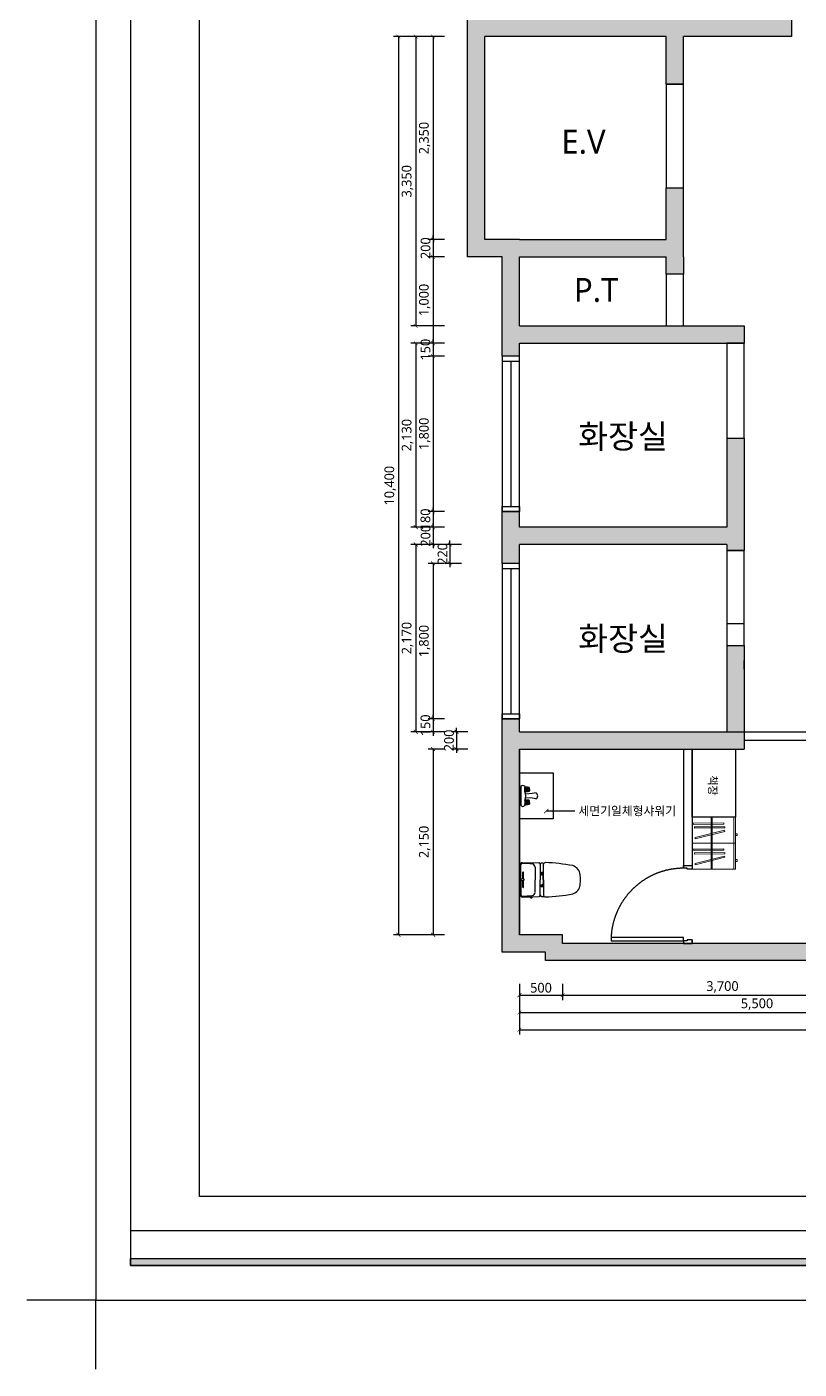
# Model space of a CAD drawing. Header units: metres. Extents: x 11578468 to 47831421, y -58341524 to -14256839.
# Drawn here: x 23940477 to 23949416, y -29150483 to -29134940 of the extents above; entities that cross this region are included whole.
import ezdxf
from ezdxf.enums import TextEntityAlignment as Align

# ---------------------------------------------------------------- set-up
doc = ezdxf.new("R2010")
doc.units = ezdxf.units.M
doc.header["$LTSCALE"] = 50
doc.header["$MEASUREMENT"] = 0
for name, pattern in [('CEN', [62, 60, -1, 0, -1]), ('CENTER2', [28.575, 19.05, -3.175, 3.175, -3.175]), ('HIDDEN', [0.375, 0.25, -0.125])]:
    doc.linetypes.add(name, pattern=pattern)
doc.layers.get('0').update_dxf_attribs({"linetype": 'CONTINUOUS'})
doc.layers.get('DEFPOINTS').update_dxf_attribs({"linetype": 'CONTINUOUS'})
for name, color, linetype in [('0-ELC TEXT', 7, 'CONTINUOUS'), ('04_FUR', 6, 'CONTINUOUS'), ('3.기호.계단선', 30, 'CONTINUOUS'), ('CEN', 250, 'CEN'), ('FIN', 8, 'CONTINUOUS'), ('FORM(YOURNAME)-1', 1, 'CONTINUOUS'), ('FORM(YOURNAME)-11', 1, 'CONTINUOUS'), ('HL', 6, 'HIDDEN'), ('wall', 3, 'CONTINUOUS'), ('WID', 4, 'CONTINUOUS'), ('WIN', 4, 'CONTINUOUS')]:
    doc.layers.add(name, color=color, linetype=linetype)
for name, color, linetype, lineweight in [('Arch', 8, 'CONTINUOUS', 0), ('DIM', 7, 'CONTINUOUS', 15), ('ha', 8, 'CONTINUOUS', 5), ('wall2', 3, 'CONTINUOUS', 25)]:
    doc.layers.add(name, color=color, linetype=linetype, lineweight=lineweight)
doc.styles.add('HY 울릉도 L', font='malgun.ttf')
doc.styles.add('N 맑은고딕', font='malgun.ttf')
doc.styles.add('NEW 맑은고딕', font='malgun.ttf')
doc.styles.add('YOURNAME', font='malgun.ttf')
doc.styles.add('넥슨고딕', font='malgun.ttf')
doc.styles.add('맑은 고딕', font='malgun.ttf')
doc.dimstyles.new('JJ IN 45', dxfattribs={"dimscale": 45, "dimtxt": 2.5, "dimasz": 1, "dimexe": 1.25, "dimexo": 1.5, "dimtad": 1, "dimdec": 6, "dimlunit": 6, "dimtxsty": 'N 맑은고딕', "dimblk": 'ARCHTICK', "dimcen": 2.5, "dimclrd": 256, "dimclre": 256, "dimclrt": 256, "dimadec": 0, "dimazin": 0, "dimtfac": 1, "dimtdec": 6, "dimtix": 1, "dimtmove": 0, "dimatfit": 3, "dimldrblk": 'ARCHTICK', "dimfxl": 1, "dimarcsym": 0})
doc.dimstyles.new('사본 50', dxfattribs={"dimscale": 50, "dimtxt": 2, "dimasz": 1, "dimexe": 1, "dimexo": 1, "dimgap": 1, "dimtad": 1, "dimdec": 0, "dimrnd": 0.05, "dimdsep": 46, "dimlunit": 6, "dimtxsty": 'HY 울릉도 L', "dimblk": 'ARCHTICK', "dimcen": 2.5, "dimdle": 1, "dimclrd": 133, "dimclre": 133, "dimclrt": 30, "dimadec": 0, "dimazin": 0, "dimtfac": 1, "dimtdec": 0, "dimtix": 1, "dimtmove": 2, "dimatfit": 3, "dimldrblk": 'ARCHTICK', "dimfxl": 1, "dimlwd": -1, "dimlwe": -1, "dimarcsym": 0})

# ---------------------------------------------------------------- blocks, each defined once
blk = doc.blocks.new('FORM-ELEVATION')
at = {"layer": 'FORM(YOURNAME)-11'}
h = blk.add_hatch(color=256, dxfattribs=at)
h.dxf.hatch_style = 1
h.paths.add_polyline_path([(-10309, 35708), (71691, 35708), (71691, 35508), (-10309, 35508)])
h.paths.add_polyline_path([(-10309, -21492), (71691, -21492), (71691, -21692), (-10309, -21692)])
at = {"layer": 'DEFPOINTS', "color": 158}
blk.add_line((62481, -20692), (-10309, -20692), dxfattribs=at)
blk.add_lwpolyline([(-10309, -21692), (71691, -21692), (71691, 35708), (-10309, 35708)], close=True, dxfattribs=at)
at = {"layer": 'DEFPOINTS'}
blk.add_lwpolyline([(-8309, 33708), (61071, 33708), (61071, -19692), (-8309, -19692)], close=True, dxfattribs=at)
at = {"layer": 'DEFPOINTS', "color": 1}
blk.add_lwpolyline([(-11309, -24692), (-11309, -22692), (-13309, -22692)], dxfattribs=at)
at = {"layer": 'FORM(YOURNAME)-11', "color": 250}
blk.add_lwpolyline([(-11309, -22692), (72691, -22692), (72691, 36708), (-11309, 36708)], close=True, dxfattribs=at)
at = {"layer": 'FORM(YOURNAME)-11'}
blk.add_lwpolyline([(-10309, -21492), (71691, -21492), (71691, -21692), (-10309, -21692)], close=True, dxfattribs=at)
at = {"layer": 'FORM(YOURNAME)-11', "color": 3, "style": 'YOURNAME'}
for tag, height, p in [('1', 451, (71041, -1219)), ('2', 451, (71041, -1863)), ('3', 451, (71041, -3150)), ('4', 451, (71041, -5081)), ('5', 515, (71041, -7398)), ('6', 515, (71041, -9650)), ('7', 515, (71041, -11903)), ('8', 515, (71041, -14155)), ('9', 515, (71041, -16408)), ('10', 515, (66791, -18596)), ('11', 515, (71041, -18660)), ('12', 515, (66791, -20848)), ('13', 515, (71041, -20848))]:
    blk.add_attdef(tag, text='', height=height, dxfattribs=at).set_placement(p, align=Align.MIDDLE_RIGHT)
blk = doc.blocks.new('*U1961')
at = {"layer": 'WIN', "linetype": 'Continuous'}
blk.add_line((60, 100), (1740, 100), dxfattribs=at)
for points in [[(0, 0), (1800, 0), (1800, 200), (0, 200)], [(0, 0), (60, 0), (60, 200), (0, 200)], [(1800, 0), (1740, 0), (1740, 200), (1800, 200)]]:
    blk.add_lwpolyline(points, close=True, dxfattribs=at)
blk = doc.blocks.new('_ArchTick')
at = {"color": 0, "linetype": 'ByBlock', "const_width": 0.15}
blk.add_lwpolyline([(-0.5, -0.5), (0.5, 0.5)], dxfattribs=at)
blk = doc.blocks.new('*D366')
at = {"layer": 'DEFPOINTS', "color": 0, "transparency": 16777216}
for p in [(23725352, -29144857), (23725852, -29144857), (23725852, -29145057)]:
    blk.add_point(p, dxfattribs=at)
at = {"layer": 'DIM', "lineweight": -2, "transparency": 16777216}
for p, q in [((23725352, -29144924), (23725352, -29145113)), ((23725852, -29144924), (23725852, -29145113)), ((23725352, -29145057), (23725852, -29145057))]:
    blk.add_line(p, q, dxfattribs=at)
at = {"layer": 'DIM', "lineweight": -2, "transparency": 16777216, "xscale": 45, "yscale": 45, "zscale": 45, "rotation": 180}
blk.add_blockref('_ArchTick', (23725352, -29145057), dxfattribs=at)
at = {"layer": 'DIM', "lineweight": -2, "transparency": 16777216, "xscale": 45, "yscale": 45, "zscale": 45}
blk.add_blockref('_ArchTick', (23725852, -29145057), dxfattribs=at)
at = {"layer": 'DIM', "transparency": 16777216, "insert": (23725602, -29144971), "char_height": 112.5, "attachment_point": 5, "style": 'N 맑은고딕'}
blk.add_mtext('500', dxfattribs=at)
blk = doc.blocks.new('*D367')
at = {"layer": 'DEFPOINTS', "color": 0, "transparency": 16777216}
for p in [(23725852, -29144857), (23729552, -29144857), (23729552, -29145057)]:
    blk.add_point(p, dxfattribs=at)
at = {"layer": 'DIM', "lineweight": -2, "transparency": 16777216}
for p, q in [((23725852, -29144924), (23725852, -29145113)), ((23729552, -29144924), (23729552, -29145113)), ((23725852, -29145057), (23729552, -29145057))]:
    blk.add_line(p, q, dxfattribs=at)
at = {"layer": 'DIM', "lineweight": -2, "transparency": 16777216, "xscale": 45, "yscale": 45, "zscale": 45, "rotation": 180}
blk.add_blockref('_ArchTick', (23725852, -29145057), dxfattribs=at)
at = {"layer": 'DIM', "lineweight": -2, "transparency": 16777216, "xscale": 45, "yscale": 45, "zscale": 45}
blk.add_blockref('_ArchTick', (23729552, -29145057), dxfattribs=at)
at = {"layer": 'DIM', "transparency": 16777216, "insert": (23727702, -29144961), "char_height": 112.5, "attachment_point": 5, "style": 'N 맑은고딕'}
blk.add_mtext('3,700', dxfattribs=at)
blk = doc.blocks.new('*D380')
at = {"layer": 'DEFPOINTS', "color": 0, "transparency": 16777216}
for p in [(23725352, -29144857), (23730852, -29144857), (23730852, -29145257)]:
    blk.add_point(p, dxfattribs=at)
at = {"layer": 'DIM', "lineweight": -2, "transparency": 16777216}
for p, q in [((23725352, -29144924), (23725352, -29145313)), ((23730852, -29144924), (23730852, -29145313)), ((23725352, -29145257), (23730852, -29145257))]:
    blk.add_line(p, q, dxfattribs=at)
at = {"layer": 'DIM', "lineweight": -2, "transparency": 16777216, "xscale": 45, "yscale": 45, "zscale": 45, "rotation": 180}
blk.add_blockref('_ArchTick', (23725352, -29145257), dxfattribs=at)
at = {"layer": 'DIM', "lineweight": -2, "transparency": 16777216, "xscale": 45, "yscale": 45, "zscale": 45}
blk.add_blockref('_ArchTick', (23730852, -29145257), dxfattribs=at)
at = {"layer": 'DIM', "transparency": 16777216, "insert": (23728102, -29145161), "char_height": 112.5, "attachment_point": 5, "style": 'N 맑은고딕'}
blk.add_mtext('5,500', dxfattribs=at)
blk = doc.blocks.new('*D384')
at = {"layer": 'DEFPOINTS', "color": 0, "transparency": 16777216}
for p in [(23725352, -29144857), (23745702, -29144857), (23745702, -29145457)]:
    blk.add_point(p, dxfattribs=at)
at = {"layer": 'DIM', "lineweight": -2, "transparency": 16777216}
for p, q in [((23725352, -29144924), (23725352, -29145513)), ((23745702, -29144924), (23745702, -29145513)), ((23725352, -29145457), (23745702, -29145457))]:
    blk.add_line(p, q, dxfattribs=at)
at = {"layer": 'DIM', "lineweight": -2, "transparency": 16777216, "xscale": 45, "yscale": 45, "zscale": 45, "rotation": 180}
blk.add_blockref('_ArchTick', (23725352, -29145457), dxfattribs=at)
at = {"layer": 'DIM', "lineweight": -2, "transparency": 16777216, "xscale": 45, "yscale": 45, "zscale": 45}
blk.add_blockref('_ArchTick', (23745702, -29145457), dxfattribs=at)
at = {"layer": 'DIM', "transparency": 16777216, "insert": (23735527, -29145361), "char_height": 112.5, "attachment_point": 5, "style": 'N 맑은고딕'}
blk.add_mtext('20,350', dxfattribs=at)
blk = doc.blocks.new('*D407')
at = {"layer": 'DEFPOINTS', "color": 0, "transparency": 16777216}
for p in [(23724552, -29133957), (23724352, -29136307), (23724552, -29136307)]:
    blk.add_point(p, dxfattribs=at)
at = {"layer": 'DIM', "lineweight": -2, "transparency": 16777216}
for p, q in [((23724485, -29133957), (23724296, -29133957)), ((23724352, -29133957), (23724352, -29136307)), ((23724485, -29136307), (23724296, -29136307))]:
    blk.add_line(p, q, dxfattribs=at)
at = {"layer": 'DIM', "lineweight": -2, "transparency": 16777216, "xscale": 45, "yscale": 45, "zscale": 45}
for p, rotation in [((23724352, -29133957), 90), ((23724352, -29136307), 270)]:
    blk.add_blockref('_ArchTick', p, dxfattribs=dict(at, rotation=rotation))
at = {"layer": 'DIM', "transparency": 16777216, "insert": (23724256, -29135132), "char_height": 112.5, "attachment_point": 5, "rotation": 90, "style": 'N 맑은고딕'}
blk.add_mtext('2,350', dxfattribs=at)
blk = doc.blocks.new('*D408')
at = {"layer": 'DEFPOINTS', "color": 0, "transparency": 16777216}
for p in [(23724552, -29136307), (23724352, -29136507), (23724552, -29136507)]:
    blk.add_point(p, dxfattribs=at)
at = {"layer": 'DIM', "lineweight": -2, "transparency": 16777216}
for p, q in [((23724485, -29136307), (23724296, -29136307)), ((23724352, -29136307), (23724352, -29136262)), ((23724352, -29136307), (23724352, -29136507)), ((23724485, -29136507), (23724296, -29136507)), ((23724352, -29136507), (23724352, -29136552))]:
    blk.add_line(p, q, dxfattribs=at)
at = {"layer": 'DIM', "lineweight": -2, "transparency": 16777216, "xscale": 45, "yscale": 45, "zscale": 45}
for p, rotation in [((23724352, -29136307), 270), ((23724352, -29136507), 90)]:
    blk.add_blockref('_ArchTick', p, dxfattribs=dict(at, rotation=rotation))
at = {"layer": 'DIM', "transparency": 16777216, "insert": (23724266, -29136407), "char_height": 112.5, "attachment_point": 5, "rotation": 90, "style": 'N 맑은고딕'}
blk.add_mtext('200', dxfattribs=at)
blk = doc.blocks.new('*D409')
at = {"layer": 'DEFPOINTS', "color": 0, "transparency": 16777216}
for p in [(23724552, -29136507), (23724352, -29137507), (23724552, -29137507)]:
    blk.add_point(p, dxfattribs=at)
at = {"layer": 'DIM', "lineweight": -2, "transparency": 16777216}
for p, q in [((23724485, -29136507), (23724296, -29136507)), ((23724352, -29136507), (23724352, -29137507)), ((23724485, -29137507), (23724296, -29137507))]:
    blk.add_line(p, q, dxfattribs=at)
at = {"layer": 'DIM', "lineweight": -2, "transparency": 16777216, "xscale": 45, "yscale": 45, "zscale": 45}
for p, rotation in [((23724352, -29136507), 90), ((23724352, -29137507), 270)]:
    blk.add_blockref('_ArchTick', p, dxfattribs=dict(at, rotation=rotation))
at = {"layer": 'DIM', "transparency": 16777216, "insert": (23724256, -29137007), "char_height": 112.5, "attachment_point": 5, "rotation": 90, "style": 'N 맑은고딕'}
blk.add_mtext('1,000', dxfattribs=at)
blk = doc.blocks.new('*D410')
at = {"layer": 'DEFPOINTS', "color": 0, "transparency": 16777216}
for p in [(23724552, -29137507), (23724352, -29137657), (23724552, -29137657)]:
    blk.add_point(p, dxfattribs=at)
at = {"layer": 'DIM', "lineweight": -2, "transparency": 16777216}
for p, q in [((23724485, -29137507), (23724296, -29137507)), ((23724352, -29137507), (23724352, -29137462)), ((23724352, -29137507), (23724352, -29137657)), ((23724485, -29137657), (23724296, -29137657)), ((23724352, -29137657), (23724352, -29137702))]:
    blk.add_line(p, q, dxfattribs=at)
at = {"layer": 'DIM', "lineweight": -2, "transparency": 16777216, "xscale": 45, "yscale": 45, "zscale": 45}
for p, rotation in [((23724352, -29137507), 270), ((23724352, -29137657), 90)]:
    blk.add_blockref('_ArchTick', p, dxfattribs=dict(at, rotation=rotation))
at = {"layer": 'DIM', "transparency": 16777216, "insert": (23724265, -29137582), "char_height": 112.5, "attachment_point": 5, "rotation": 90, "style": 'N 맑은고딕'}
blk.add_mtext('150', dxfattribs=at)
blk = doc.blocks.new('*D411')
at = {"layer": 'DEFPOINTS', "color": 0, "transparency": 16777216}
for p in [(23724552, -29137657), (23724352, -29139457), (23724552, -29139457)]:
    blk.add_point(p, dxfattribs=at)
at = {"layer": 'DIM', "lineweight": -2, "transparency": 16777216}
for p, q in [((23724485, -29137657), (23724296, -29137657)), ((23724352, -29137657), (23724352, -29139457)), ((23724485, -29139457), (23724296, -29139457))]:
    blk.add_line(p, q, dxfattribs=at)
at = {"layer": 'DIM', "lineweight": -2, "transparency": 16777216, "xscale": 45, "yscale": 45, "zscale": 45}
for p, rotation in [((23724352, -29137657), 90), ((23724352, -29139457), 270)]:
    blk.add_blockref('_ArchTick', p, dxfattribs=dict(at, rotation=rotation))
at = {"layer": 'DIM', "transparency": 16777216, "insert": (23724256, -29138557), "char_height": 112.5, "attachment_point": 5, "rotation": 90, "style": 'N 맑은고딕'}
blk.add_mtext('1,800', dxfattribs=at)
blk = doc.blocks.new('*D412')
at = {"layer": 'DEFPOINTS', "color": 0, "transparency": 16777216}
for p in [(23724552, -29139457), (23724352, -29139637), (23724552, -29139637)]:
    blk.add_point(p, dxfattribs=at)
at = {"layer": 'DIM', "lineweight": -2, "transparency": 16777216}
for p, q in [((23724352, -29139457), (23724352, -29139412)), ((23724485, -29139457), (23724296, -29139457)), ((23724352, -29139457), (23724352, -29139637)), ((23724485, -29139637), (23724296, -29139637)), ((23724352, -29139637), (23724352, -29139682))]:
    blk.add_line(p, q, dxfattribs=at)
at = {"layer": 'DIM', "lineweight": -2, "transparency": 16777216, "xscale": 45, "yscale": 45, "zscale": 45}
for p, rotation in [((23724352, -29139457), 270), ((23724352, -29139637), 90)]:
    blk.add_blockref('_ArchTick', p, dxfattribs=dict(at, rotation=rotation))
at = {"layer": 'DIM', "transparency": 16777216, "insert": (23724265, -29139547), "char_height": 112.5, "attachment_point": 5, "rotation": 90, "style": 'N 맑은고딕'}
blk.add_mtext('180', dxfattribs=at)
blk = doc.blocks.new('*D413')
at = {"layer": 'DEFPOINTS', "color": 0, "transparency": 16777216}
for p in [(23724552, -29139637), (23724352, -29139837), (23724552, -29139837)]:
    blk.add_point(p, dxfattribs=at)
at = {"layer": 'DIM', "lineweight": -2, "transparency": 16777216}
for p, q in [((23724485, -29139637), (23724296, -29139637)), ((23724352, -29139637), (23724352, -29139592)), ((23724352, -29139637), (23724352, -29139837)), ((23724485, -29139837), (23724296, -29139837)), ((23724352, -29139837), (23724352, -29139882))]:
    blk.add_line(p, q, dxfattribs=at)
at = {"layer": 'DIM', "lineweight": -2, "transparency": 16777216, "xscale": 45, "yscale": 45, "zscale": 45}
for p, rotation in [((23724352, -29139637), 270), ((23724352, -29139837), 90)]:
    blk.add_blockref('_ArchTick', p, dxfattribs=dict(at, rotation=rotation))
at = {"layer": 'DIM', "transparency": 16777216, "insert": (23724266, -29139737), "char_height": 112.5, "attachment_point": 5, "rotation": 90, "style": 'N 맑은고딕'}
blk.add_mtext('200', dxfattribs=at)
blk = doc.blocks.new('*D414')
at = {"layer": 'DEFPOINTS', "color": 0, "transparency": 16777216}
for p in [(23724748, -29139837), (23724548, -29140057), (23724748, -29140057)]:
    blk.add_point(p, dxfattribs=at)
at = {"layer": 'DIM', "lineweight": -2, "transparency": 16777216}
for p, q in [((23724680, -29139837), (23724492, -29139837)), ((23724548, -29139837), (23724548, -29139792)), ((23724548, -29139837), (23724548, -29140057)), ((23724680, -29140057), (23724492, -29140057)), ((23724548, -29140057), (23724548, -29140102))]:
    blk.add_line(p, q, dxfattribs=at)
at = {"layer": 'DIM', "lineweight": -2, "transparency": 16777216, "xscale": 45, "yscale": 45, "zscale": 45}
for p, rotation in [((23724548, -29139837), 270), ((23724548, -29140057), 90)]:
    blk.add_blockref('_ArchTick', p, dxfattribs=dict(at, rotation=rotation))
at = {"layer": 'DIM', "transparency": 16777216, "insert": (23724462, -29139947), "char_height": 112.5, "attachment_point": 5, "rotation": 90, "style": 'N 맑은고딕'}
blk.add_mtext('220', dxfattribs=at)
blk = doc.blocks.new('*D415')
at = {"layer": 'DEFPOINTS', "color": 0, "transparency": 16777216}
for p in [(23724552, -29140057), (23724352, -29141857), (23724552, -29141857)]:
    blk.add_point(p, dxfattribs=at)
at = {"layer": 'DIM', "lineweight": -2, "transparency": 16777216}
for p, q in [((23724485, -29140057), (23724296, -29140057)), ((23724352, -29140057), (23724352, -29141857)), ((23724485, -29141857), (23724296, -29141857))]:
    blk.add_line(p, q, dxfattribs=at)
at = {"layer": 'DIM', "lineweight": -2, "transparency": 16777216, "xscale": 45, "yscale": 45, "zscale": 45}
for p, rotation in [((23724352, -29140057), 90), ((23724352, -29141857), 270)]:
    blk.add_blockref('_ArchTick', p, dxfattribs=dict(at, rotation=rotation))
at = {"layer": 'DIM', "transparency": 16777216, "insert": (23724256, -29140957), "char_height": 112.5, "attachment_point": 5, "rotation": 90, "style": 'N 맑은고딕'}
blk.add_mtext('1,800', dxfattribs=at)
blk = doc.blocks.new('*D416')
at = {"layer": 'DEFPOINTS', "color": 0, "transparency": 16777216}
for p in [(23724552, -29141857), (23724352, -29142007), (23724552, -29142007)]:
    blk.add_point(p, dxfattribs=at)
at = {"layer": 'DIM', "lineweight": -2, "transparency": 16777216}
for p, q in [((23724485, -29141857), (23724296, -29141857)), ((23724352, -29141857), (23724352, -29141812)), ((23724352, -29141857), (23724352, -29142007)), ((23724485, -29142007), (23724296, -29142007)), ((23724352, -29142007), (23724352, -29142052))]:
    blk.add_line(p, q, dxfattribs=at)
at = {"layer": 'DIM', "lineweight": -2, "transparency": 16777216, "xscale": 45, "yscale": 45, "zscale": 45}
for p, rotation in [((23724352, -29141857), 270), ((23724352, -29142007), 90)]:
    blk.add_blockref('_ArchTick', p, dxfattribs=dict(at, rotation=rotation))
at = {"layer": 'DIM', "transparency": 16777216, "insert": (23724265, -29141932), "char_height": 112.5, "attachment_point": 5, "rotation": 90, "style": 'N 맑은고딕'}
blk.add_mtext('150', dxfattribs=at)
blk = doc.blocks.new('*D417')
at = {"layer": 'DEFPOINTS', "color": 0, "transparency": 16777216}
for p in [(23724823, -29142007), (23724623, -29142207), (23724823, -29142207)]:
    blk.add_point(p, dxfattribs=at)
at = {"layer": 'DIM', "lineweight": -2, "transparency": 16777216}
for p, q in [((23724755, -29142007), (23724567, -29142007)), ((23724623, -29142007), (23724623, -29141962)), ((23724623, -29142007), (23724623, -29142207)), ((23724755, -29142207), (23724567, -29142207)), ((23724623, -29142207), (23724623, -29142252))]:
    blk.add_line(p, q, dxfattribs=at)
at = {"layer": 'DIM', "lineweight": -2, "transparency": 16777216, "xscale": 45, "yscale": 45, "zscale": 45}
for p, rotation in [((23724623, -29142007), 270), ((23724623, -29142207), 90)]:
    blk.add_blockref('_ArchTick', p, dxfattribs=dict(at, rotation=rotation))
at = {"layer": 'DIM', "transparency": 16777216, "insert": (23724537, -29142107), "char_height": 112.5, "attachment_point": 5, "rotation": 90, "style": 'N 맑은고딕'}
blk.add_mtext('200', dxfattribs=at)
blk = doc.blocks.new('*D418')
at = {"layer": 'DEFPOINTS', "color": 0, "transparency": 16777216}
for p in [(23724552, -29142207), (23724352, -29144357), (23724552, -29144357)]:
    blk.add_point(p, dxfattribs=at)
at = {"layer": 'DIM', "lineweight": -2, "transparency": 16777216}
for p, q in [((23724485, -29142207), (23724296, -29142207)), ((23724352, -29142207), (23724352, -29144357)), ((23724485, -29144357), (23724296, -29144357))]:
    blk.add_line(p, q, dxfattribs=at)
at = {"layer": 'DIM', "lineweight": -2, "transparency": 16777216, "xscale": 45, "yscale": 45, "zscale": 45}
for p, rotation in [((23724352, -29142207), 90), ((23724352, -29144357), 270)]:
    blk.add_blockref('_ArchTick', p, dxfattribs=dict(at, rotation=rotation))
at = {"layer": 'DIM', "transparency": 16777216, "insert": (23724256, -29143282), "char_height": 112.5, "attachment_point": 5, "rotation": 90, "style": 'N 맑은고딕'}
blk.add_mtext('2,150', dxfattribs=at)
blk = doc.blocks.new('*D419')
at = {"layer": 'DEFPOINTS', "color": 0, "transparency": 16777216}
for p in [(23724552, -29133957), (23724152, -29137307), (23724552, -29137307)]:
    blk.add_point(p, dxfattribs=at)
at = {"layer": 'DIM', "lineweight": -2, "transparency": 16777216}
for p, q in [((23724485, -29133957), (23724096, -29133957)), ((23724152, -29133957), (23724152, -29137307)), ((23724485, -29137307), (23724096, -29137307))]:
    blk.add_line(p, q, dxfattribs=at)
at = {"layer": 'DIM', "lineweight": -2, "transparency": 16777216, "xscale": 45, "yscale": 45, "zscale": 45}
for p, rotation in [((23724152, -29133957), 90), ((23724152, -29137307), 270)]:
    blk.add_blockref('_ArchTick', p, dxfattribs=dict(at, rotation=rotation))
at = {"layer": 'DIM', "transparency": 16777216, "insert": (23724056, -29135632), "char_height": 112.5, "attachment_point": 5, "rotation": 90, "style": 'N 맑은고딕'}
blk.add_mtext('3,350', dxfattribs=at)
blk = doc.blocks.new('*D420')
at = {"layer": 'DEFPOINTS', "color": 0, "transparency": 16777216}
for p in [(23724552, -29137507), (23724152, -29139637), (23724552, -29139637)]:
    blk.add_point(p, dxfattribs=at)
at = {"layer": 'DIM', "lineweight": -2, "transparency": 16777216}
for p, q in [((23724485, -29137507), (23724096, -29137507)), ((23724152, -29137507), (23724152, -29139637)), ((23724485, -29139637), (23724096, -29139637))]:
    blk.add_line(p, q, dxfattribs=at)
at = {"layer": 'DIM', "lineweight": -2, "transparency": 16777216, "xscale": 45, "yscale": 45, "zscale": 45}
for p, rotation in [((23724152, -29137507), 90), ((23724152, -29139637), 270)]:
    blk.add_blockref('_ArchTick', p, dxfattribs=dict(at, rotation=rotation))
at = {"layer": 'DIM', "transparency": 16777216, "insert": (23724056, -29138572), "char_height": 112.5, "attachment_point": 5, "rotation": 90, "style": 'N 맑은고딕'}
blk.add_mtext('2,130', dxfattribs=at)
blk = doc.blocks.new('*D421')
at = {"layer": 'DEFPOINTS', "color": 0, "transparency": 16777216}
for p in [(23724548, -29139837), (23724152, -29142007), (23724552, -29142007)]:
    blk.add_point(p, dxfattribs=at)
at = {"layer": 'DIM', "lineweight": -2, "transparency": 16777216}
for p, q in [((23724480, -29139837), (23724096, -29139837)), ((23724152, -29139837), (23724152, -29142007)), ((23724485, -29142007), (23724096, -29142007))]:
    blk.add_line(p, q, dxfattribs=at)
at = {"layer": 'DIM', "lineweight": -2, "transparency": 16777216, "xscale": 45, "yscale": 45, "zscale": 45}
for p, rotation in [((23724152, -29139837), 90), ((23724152, -29142007), 270)]:
    blk.add_blockref('_ArchTick', p, dxfattribs=dict(at, rotation=rotation))
at = {"layer": 'DIM', "transparency": 16777216, "insert": (23724056, -29140922), "char_height": 112.5, "attachment_point": 5, "rotation": 90, "style": 'N 맑은고딕'}
blk.add_mtext('2,170', dxfattribs=at)
blk = doc.blocks.new('*D422')
at = {"layer": 'DEFPOINTS', "color": 0, "transparency": 16777216}
for p in [(23724534, -29133957), (23723952, -29144357), (23724552, -29144357)]:
    blk.add_point(p, dxfattribs=at)
at = {"layer": 'DIM', "lineweight": -2, "transparency": 16777216}
for p, q in [((23724466, -29133957), (23723896, -29133957)), ((23723952, -29133957), (23723952, -29144357)), ((23724485, -29144357), (23723896, -29144357))]:
    blk.add_line(p, q, dxfattribs=at)
at = {"layer": 'DIM', "lineweight": -2, "transparency": 16777216, "xscale": 45, "yscale": 45, "zscale": 45}
for p, rotation in [((23723952, -29133957), 90), ((23723952, -29144357), 270)]:
    blk.add_blockref('_ArchTick', p, dxfattribs=dict(at, rotation=rotation))
at = {"layer": 'DIM', "transparency": 16777216, "insert": (23723856, -29139157), "char_height": 112.5, "attachment_point": 5, "rotation": 90, "style": 'N 맑은고딕'}
blk.add_mtext('10,400', dxfattribs=at)
blk = doc.blocks.new('*U617')
at = {"layer": 'WIN', "linetype": 'Continuous', "transparency": 33554687}
for points in [[(30, 1040), (30, 200), (70, 200), (70, 1040)], [(0, 200), (0, 100), (40, 100), (40, 160), (30, 160), (30, 200)], [(900, 200), (900, 100), (860, 100), (860, 160), (870, 160), (870, 200)]]:
    blk.add_lwpolyline(points, close=True, dxfattribs=at)
at = {"layer": 'WIN', "linetype": 'CENTER2', "ltscale": 20, "transparency": 33554687}
blk.add_arc((30, 200), 840, 0, 90, dxfattribs=at)
blk = doc.blocks.new('arrttt')
at = {"layer": 'Arch', "color": 6}
for p, q in [((883191, 53509), (882891, 53509)), ((882891, 53509), (882891, 53009)), ((882959, 53496), (882956, 53144)), ((882973, 53496), (882959, 53496)), ((882970, 53144), (882973, 53496)), ((883003, 53482), (883000, 53130)), ((883017, 53482), (883003, 53482)), ((883014, 53130), (883017, 53482)), ((883126, 53476), (883040, 53135)), ((883054, 53131), (883140, 53473)), ((883140, 53473), (883126, 53476)), ((883191, 53009), (883191, 53509)), ((882891, 53291), (883191, 53291)), ((882891, 53276), (883191, 53276)), ((883191, 53029), (882891, 53029)), ((882891, 53009), (883191, 53009)), ((882956, 53144), (882970, 53144)), ((883000, 53130), (883014, 53130)), ((883040, 53135), (883054, 53131)), ((883101, 53009), (883081, 53009)), ((883081, 53009), (883081, 52989)), ((883101, 52989), (883101, 53009)), ((883081, 52989), (883101, 52989))]:
    blk.add_line(p, q, dxfattribs=at)
blk = doc.blocks.new('A$C4B2D31F0')
for p, q in [((169, 707), (217, 707)), ((193, 707), (193, 716))]:
    blk.add_line(p, q)
at = {"layer": 'FIN', "color": 4}
for p, q in [((185, 691), (20, 691)), ((37, 692), (25, 692)), ((37, 692), (50, 692)), ((201, 691), (366, 691)), ((48, 524), (193, 524)), ((338, 524), (193, 524)), ((13, 466), (193, 466)), ((193, 427), (14, 427)), ((373, 466), (193, 466)), ((193, 427), (372, 427))]:
    blk.add_line(p, q, dxfattribs=at)
for points in [[(20, 691), (8, 691, 0.421209), (-7, 676), (-2, 481, 0.001659)], [(366, 691), (378, 691, -0.421209), (393, 676), (388, 481, -0.001659)], [(13, 466, 0.371724), (-2, 451, 0.003515), (-1, 420, 0.320541)], [(373, 466, -0.371724), (388, 451, -0.003515), (387, 420, -0.320541)]]:
    blk.add_lwpolyline(points, format="xyb", dxfattribs=at)
for centre, radius, start, end in [((20, 675), 16, 90, 179.3116), ((1004, 663), 1000, 179.3116, 185.9437), ((25, 707), 15, 180, 270), ((50, 707), 15, 270, 0), ((366, 675), 16, 0.6884, 90), ((-618, 663), 1000, 354.0563, 0.6884), ((13, 481), 15, 181.3651, 270), ((49, 564), 40, 185.9437, 267.5129), ((336, 564), 40, 272.4871, 354.0563), ((373, 481), 15, 270, 358.6349), ((14, 407), 20, 90, 182.3333), ((2198, 496), 2206, 182.3333, 190.6081), ((-1812, 496), 2206, 349.3919, 357.6667), ((372, 407), 20, 357.6667, 90), ((149, 129), 126, 198.2964, 263.4241), ((193, 406), 406, 261.6993, 270), ((193, 406), 406, 270, 278.3007), ((237, 129), 126, 276.5759, 341.7036)]:
    blk.add_arc(centre, radius, start, end, dxfattribs=at)
at = {"layer": 'HL', "linetype": 'Continuous'}
for p, q in [((106, 666), (184, 666)), ((106, 659), (185, 659)), ((169, 697), (169, 707)), ((169, 697), (217, 697)), ((186, 693), (181, 697)), ((182, 686), (186, 693)), ((187, 651), (182, 686)), ((182, 686), (204, 686)), ((186, 693), (200, 693)), ((187, 651), (199, 651)), ((199, 651), (204, 686)), ((200, 693), (205, 697)), ((204, 686), (200, 693)), ((200, 659), (279, 659)), ((201, 666), (279, 666)), ((217, 697), (217, 707)), ((-16, 577), (-16, 565)), ((-12, 581), (-5, 581)), ((-12, 561), (-4, 561)), ((193, 434), (147, 434)), ((193, 434), (239, 434))]:
    blk.add_line(p, q, dxfattribs=at)
for points in [[(110, 427), (110, 451, -0.414214), (114, 455), (131, 455, -0.414214), (135, 451), (135, 435), (135, 427)], [(135, 435), (145, 435, -0.414214), (147, 433), (147, 427)], [(251, 435), (241, 435, 0.414214), (239, 433), (239, 427)], [(276, 427), (276, 451, 0.414214), (272, 455), (255, 455, 0.414214), (251, 451), (251, 435), (251, 427)]]:
    blk.add_lwpolyline(points, format="xyb", dxfattribs=at)
for centre in [(123, 441), (263, 441)]:
    blk.add_circle(centre, 8, dxfattribs=at)
for centre, radius, start, end in [((106, 663), 3.5, 90, 270), ((279, 663), 3.5, 270, 90), ((-12, 577), 4, 90, 180), ((-12, 565), 4, 180, 270)]:
    blk.add_arc(centre, radius, start, end, dxfattribs=at)
blk = doc.blocks.new('A$C50C81EA5')
at = {"layer": 'WID'}
for p, q in [((97, 213), (100, 213)), ((97, 195), (97, 213)), ((97, 213), (100, 213)), ((97, 195), (97, 213)), ((97, 195), (97, 178)), ((97, 195), (97, 178)), ((97, 178), (100, 178)), ((97, 178), (100, 178)), ((100, 220), (137, 226)), ((100, 220), (137, 226)), ((100, 220), (104, 215)), ((100, 195), (100, 220)), ((100, 220), (104, 215)), ((100, 195), (100, 220)), ((100, 195), (100, 171)), ((100, 195), (100, 171)), ((100, 171), (104, 176)), ((100, 171), (104, 176)), ((100, 171), (137, 164)), ((100, 171), (137, 164)), ((104, 215), (137, 218)), ((104, 215), (137, 218)), ((104, 215), (104, 210)), ((104, 215), (104, 210)), ((104, 210), (137, 213)), ((104, 210), (137, 213)), ((104, 200), (104, 195)), ((104, 200), (137, 200)), ((104, 200), (104, 195)), ((104, 200), (137, 200)), ((104, 191), (104, 195)), ((104, 191), (104, 195)), ((104, 191), (137, 190)), ((104, 191), (137, 190)), ((104, 176), (104, 181)), ((104, 181), (137, 177)), ((104, 176), (104, 181)), ((104, 181), (137, 177)), ((104, 176), (137, 172)), ((104, 176), (137, 172)), ((143, 219), (137, 226)), ((143, 219), (137, 226)), ((141, 221), (137, 218)), ((141, 221), (137, 218)), ((137, 218), (137, 213)), ((137, 218), (137, 213)), ((137, 200), (137, 195)), ((137, 200), (137, 195)), ((137, 190), (137, 195)), ((137, 190), (137, 195)), ((137, 172), (137, 177)), ((137, 172), (137, 177)), ((141, 169), (137, 172)), ((141, 169), (137, 172)), ((143, 171), (137, 164)), ((143, 171), (137, 164)), ((143, 219), (150, 219)), ((143, 171), (143, 219)), ((143, 219), (150, 219)), ((143, 171), (143, 219)), ((143, 171), (150, 171)), ((143, 171), (150, 171)), ((150, 229), (150, 219)), ((150, 229), (150, 219)), ((150, 171), (150, 219)), ((150, 171), (150, 219)), ((195, 12), (195, 228)), ((195, 12), (195, 228)), ((212, 208), (195, 218)), ((212, 208), (195, 218)), ((212, 183), (195, 172)), ((212, 183), (195, 172)), ((212, 183), (212, 208)), ((212, 183), (212, 208)), ((20, 86), (64, 93)), ((20, 86), (64, 93)), ((21, 154), (62, 147)), ((21, 154), (62, 147)), ((62, 147), (141, 143)), ((62, 147), (141, 143)), ((64, 93), (141, 98)), ((64, 93), (141, 98)), ((97, 63), (100, 63)), ((97, 45), (97, 63)), ((97, 63), (100, 63)), ((97, 45), (97, 63)), ((97, 45), (97, 28)), ((97, 45), (97, 28)), ((97, 28), (100, 28)), ((97, 28), (100, 28)), ((100, 70), (137, 76)), ((100, 70), (137, 76)), ((100, 70), (104, 65)), ((100, 45), (100, 70)), ((100, 70), (104, 65)), ((100, 45), (100, 70)), ((100, 45), (100, 21)), ((100, 45), (100, 21)), ((100, 21), (104, 26)), ((100, 21), (104, 26)), ((100, 21), (137, 14)), ((100, 21), (137, 14)), ((104, 65), (137, 68)), ((104, 65), (137, 68)), ((104, 65), (104, 60)), ((104, 65), (104, 60)), ((104, 60), (137, 63)), ((104, 60), (137, 63)), ((104, 50), (104, 45)), ((104, 50), (137, 50)), ((104, 50), (104, 45)), ((104, 50), (137, 50)), ((104, 41), (104, 45)), ((104, 41), (104, 45)), ((104, 41), (137, 40)), ((104, 41), (137, 40)), ((104, 26), (104, 31)), ((104, 31), (137, 27)), ((104, 26), (104, 31)), ((104, 31), (137, 27)), ((104, 26), (137, 22)), ((104, 26), (137, 22)), ((143, 69), (137, 76)), ((143, 69), (137, 76)), ((141, 71), (137, 68)), ((141, 71), (137, 68)), ((137, 68), (137, 63)), ((137, 68), (137, 63)), ((137, 50), (137, 45)), ((137, 50), (137, 45)), ((137, 40), (137, 45)), ((137, 40), (137, 45)), ((137, 22), (137, 27)), ((137, 22), (137, 27)), ((141, 19), (137, 22)), ((141, 19), (137, 22)), ((143, 21), (137, 14)), ((143, 21), (137, 14)), ((143, 69), (150, 69)), ((143, 21), (143, 69)), ((143, 69), (150, 69)), ((143, 21), (143, 69)), ((143, 21), (150, 21)), ((143, 21), (150, 21)), ((150, 69), (150, 21)), ((150, 69), (150, 21)), ((150, 11), (150, 21)), ((150, 11), (150, 21)), ((212, 58), (195, 68)), ((212, 58), (195, 68)), ((212, 33), (195, 22)), ((212, 33), (195, 22)), ((212, 33), (212, 58)), ((212, 33), (212, 58))]:
    blk.add_line(p, q, dxfattribs=at)
for centre, radius, start, end in [((107, 205), 5.27, 114.695, 239.7227), ((107, 205), 5.27, 114.695, 239.7227), ((107, 186), 5.27, 120.2773, 245.305), ((107, 186), 5.27, 120.2773, 245.305), ((135, 206), 6.74, 289.9748, 70.0252), ((135, 206), 6.74, 289.9748, 70.0252), ((135, 184), 6.74, 289.9748, 70.0252), ((135, 184), 6.74, 289.9748, 70.0252), ((303, 120), 163, 161.712, 198.288), ((303, 120), 163, 161.712, 198.288), ((173, 216), 25.9, 28.6669, 149.9901), ((173, 216), 25.9, 28.6669, 149.9901), ((38, 120), 37.9, 116.0462, 242.3329), ((38, 120), 37.9, 116.0462, 242.3329), ((107, 55), 5.27, 114.695, 239.7227), ((107, 55), 5.27, 114.695, 239.7227), ((107, 36), 5.27, 120.2773, 245.305), ((107, 36), 5.27, 120.2773, 245.305), ((135, 56), 6.74, 289.9748, 70.0252), ((135, 56), 6.74, 289.9748, 70.0252), ((135, 34), 6.74, 289.9748, 70.0252), ((135, 34), 6.74, 289.9748, 70.0252), ((173, 24), 25.9, 210.0099, 331.3331), ((173, 24), 25.9, 210.0099, 331.3331)]:
    blk.add_arc(centre, radius, start, end, dxfattribs=at)
blk = doc.blocks.new('sdagdgds')
at = {"layer": 'ha', "transparency": 33554687}
h = blk.add_hatch(color=256, dxfattribs=at)
h.dxf.hatch_style = 1
h.paths.add_polyline_path([(23725502, -29128457), (23728302, -29128457), (23728302, -29132607), (23728502, -29132607), (23728502, -29128257), (23728302, -29128257), (23725302, -29128257), (23725302, -29132557), (23725502, -29132557)])
h.paths.add_polyline_path([(23728502, -29133657), (23728302, -29133657), (23728302, -29133757), (23725502, -29133757), (23725502, -29133657), (23725302, -29133657), (23725302, -29133757), (23724848.0976572, -29133757), (23724752, -29133757), (23724752, -29136507), (23725152, -29136507), (23725152, -29137657), (23725352, -29137657), (23725352, -29137507), (23727752, -29137507), (23727952, -29137507), (23727952, -29137307), (23725352, -29137307), (23725352, -29136507), (23727052, -29136507), (23727052, -29136707), (23727252, -29136707), (23727252, -29136507), (23727252, -29135757), (23727252, -29135707), (23727052, -29135707), (23727052, -29135757), (23727052, -29136307), (23725352, -29136307), (23724952, -29136307), (23724952, -29133957), (23727052, -29133957), (23727052, -29134507), (23727252, -29134507), (23727252, -29133957), (23728502, -29133957)])
h.paths.add_polyline_path([(23727952, -29138607), (23727752, -29138607), (23727752, -29139637), (23725352, -29139637), (23725352, -29139457), (23725152, -29139457), (23725152, -29140057), (23725352, -29140057), (23725352, -29139837), (23727752, -29139837), (23727752, -29139907), (23727952, -29139907), (23727952, -29139837)])
h.paths.add_polyline_path([(23727952, -29141007), (23727752, -29141007), (23727752, -29142007), (23725352, -29142007), (23725352, -29141857), (23725152, -29141857), (23725152, -29144557), (23725652, -29144557), (23725652, -29144657), (23729552, -29144657), (23729552, -29144457), (23725852, -29144457), (23725852, -29144357), (23725352, -29144357), (23725352, -29142207), (23727952, -29142207)])
h.paths.add_polyline_path([(23731552, -29144307), (23730852, -29144307), (23730852, -29144457), (23730732, -29144457), (23730732, -29144657), (23732052, -29144657), (23732052, -29144457), (23731552, -29144457)])
h.paths.add_polyline_path([(23739502, -29144457), (23736702, -29144457), (23736702, -29144307), (23736002, -29144307), (23736002, -29144457), (23733202, -29144457), (23733202, -29144657), (23739502, -29144657)])
h.paths.add_polyline_path([(23745902, -29143307), (23745702, -29143307), (23745702, -29144457), (23744702, -29144457), (23744702, -29144307), (23744002, -29144307), (23744002, -29144457), (23743102, -29144457), (23743102, -29144657), (23745902, -29144657)])
h.paths.add_polyline_path([(23745902, -29133157), (23745702, -29133157), (23745702, -29139657), (23745902, -29139657)])
h.paths.add_polyline_path([(23745902, -29140857), (23745702, -29140857), (23745702, -29142157), (23745902, -29142157)])
h.paths.add_polyline_path([(23744602, -29136307), (23743902, -29136307), (23743902, -29136657), (23744602, -29136657)])
h.paths.add_polyline_path([(23736702, -29136307), (23736002, -29136307), (23736002, -29136657), (23736702, -29136657)])
h.paths.add_polyline_path([(23731602, -29136307), (23730902, -29136307), (23730902, -29136657), (23731602, -29136657)])
h.paths.add_polyline_path([(23745902, -29130707), (23745702, -29130707), (23745702, -29131957), (23745902, -29131957)])
h.paths.add_polyline_path([(23745902, -29128257), (23743802, -29128257), (23743802, -29128457), (23743802, -29128707), (23744502, -29128707), (23744502, -29128457), (23745702, -29128457), (23745702, -29129607), (23745902, -29129607)])
h.paths.add_polyline_path([(23731602, -29128457), (23731602, -29128257), (23730902, -29128257), (23730902, -29130107), (23731102, -29130107), (23731102, -29128707), (23731602, -29128707)])
h.paths.add_polyline_path([(23736702, -29128257), (23736002, -29128257), (23736002, -29128457), (23736002, -29128707), (23736702, -29128707), (23736702, -29128457)])
at = {"layer": 'CEN'}
for points in [[(23727052, -29135707), (23727252, -29135707), (23727252, -29134507), (23727052, -29134507)], [(23727052, -29137307), (23727252, -29137307), (23727252, -29136707), (23727052, -29136707)], [(23727752, -29138607), (23727952, -29138607), (23727952, -29137507), (23727752, -29137507)], [(23727752, -29141007), (23727952, -29141007), (23727952, -29139907), (23727752, -29139907)]]:
    blk.add_lwpolyline(points, close=True, dxfattribs=at)
at = {"layer": 'wall'}
for p, q in [((23728502, -29133657), (23728502, -29133957)), ((23724752, -29136507), (23724752, -29133757)), ((23727052, -29133957), (23724952, -29133957)), ((23724952, -29136307), (23724952, -29133957)), ((23727052, -29134507), (23727052, -29133957)), ((23728502, -29133957), (23727252, -29133957)), ((23727252, -29134507), (23727252, -29133957)), ((23727052, -29134507), (23727252, -29134507)), ((23727052, -29135757), (23727052, -29135707)), ((23727052, -29135707), (23727252, -29135707)), ((23727052, -29136307), (23727052, -29135757)), ((23727252, -29135757), (23727252, -29135707)), ((23727252, -29136507), (23727252, -29135757)), ((23725352, -29136307), (23724952, -29136307)), ((23725352, -29136307), (23727052, -29136307)), ((23725152, -29136507), (23724752, -29136507)), ((23725152, -29137657), (23725152, -29136507)), ((23725352, -29137307), (23725352, -29136507)), ((23725352, -29136507), (23727052, -29136507)), ((23727052, -29136707), (23727052, -29136507)), ((23727252, -29136507), (23727252, -29136707)), ((23727252, -29136707), (23727052, -29136707)), ((23725352, -29137307), (23727952, -29137307)), ((23727952, -29137307), (23727952, -29137507)), ((23725352, -29137657), (23725352, -29137507)), ((23725352, -29137507), (23727752, -29137507)), ((23727752, -29137507), (23727952, -29137507)), ((23727752, -29137507), (23727952, -29137507)), ((23725352, -29137657), (23725152, -29137657)), ((23727752, -29138607), (23727752, -29139637)), ((23727752, -29138607), (23727952, -29138607)), ((23727952, -29138607), (23727952, -29139837)), ((23725152, -29140057), (23725152, -29139457)), ((23725352, -29139457), (23725152, -29139457)), ((23725352, -29139637), (23725352, -29139457)), ((23727752, -29139637), (23725352, -29139637)), ((23725352, -29140057), (23725352, -29139837)), ((23727752, -29139837), (23725352, -29139837)), ((23727752, -29139837), (23727752, -29139907)), ((23727952, -29139837), (23727952, -29139907)), ((23727752, -29139907), (23727952, -29139907)), ((23725352, -29140057), (23725152, -29140057)), ((23727752, -29141007), (23727752, -29142007)), ((23727752, -29141007), (23727952, -29141007)), ((23727952, -29141007), (23727952, -29142207)), ((23725152, -29144557), (23725152, -29141857)), ((23725352, -29141857), (23725152, -29141857)), ((23725352, -29142007), (23725352, -29141857)), ((23725352, -29142007), (23727752, -29142007)), ((23725352, -29144357), (23725352, -29142207)), ((23725352, -29142207), (23727952, -29142207)), ((23725852, -29144357), (23725352, -29144357)), ((23725852, -29144457), (23725852, -29144357)), ((23725652, -29144557), (23725152, -29144557)), ((23725652, -29144657), (23725652, -29144557)), ((23729552, -29144457), (23725852, -29144457)), ((23729552, -29144657), (23725652, -29144657))]:
    blk.add_line(p, q, dxfattribs=at)
at = {"layer": 'WIN', "linetype": 'Continuous', "rotation": 270}
for p in [(23725152, -29137657), (23725152, -29140057)]:
    blk.add_blockref('*U1961', p, dxfattribs=at)
at = {"layer": 'wall2', "char_height": 275.88175264, "attachment_point": 1, "style": 'NEW 맑은고딕'}
for s, insert in [('E.V', (23725837.5421157, -29135036.5379508)), ('P.T', (23725983.7020641, -29136752.057361)), ('화장실', (23726031.7854218, -29138448.4827187)), ('화장실', (23726031.7854218, -29140790.817278))]:
    blk.add_mtext_dynamic_manual_height_columns(s, width=3673.452008802, gutter_width=1379.4087632, heights=[0], dxfattribs=dict(at, insert=insert))
at = {"layer": 'DIM'}
for base, p1, p2, picture, middle in [((23723952.0000000298, -29144357.0000000112), (23724533.8698122613, -29133957), (23724552, -29144357), '*D422', (23723856.0081521906, -29139157.0000000112)), ((23724152.0000000298, -29137307.0000000112), (23724552, -29133957), (23724552, -29137307), '*D419', (23724056.3138587102, -29135632.0000000112)), ((23724352.0000000298, -29136307.0000000112), (23724552, -29133957), (23724552, -29136307), '*D407', (23724256.3138587102, -29135132.0000000112)), ((23724352, -29136507), (23724552, -29136307), (23724552, -29136507), '*D408', (23724265.7525476, -29136407)), ((23724352.0000000298, -29137507.0000000112), (23724552, -29136507), (23724552, -29137507), '*D409', (23724256.0081521906, -29137007.0000000112)), ((23724152.0000000298, -29139637.0000000112), (23724552, -29137507), (23724552, -29139637), '*D420', (23724056.0081521906, -29138572.0000000112)), ((23724352, -29137657), (23724552, -29137507), (23724552, -29137657), '*D410', (23724265.446841, -29137582)), ((23724352.0000000298, -29139457.0000000112), (23724552, -29137657), (23724552, -29139457), '*D411', (23724256.0081521906, -29138557.0000000112)), ((23724352, -29139637), (23724552, -29139457), (23724552, -29139637), '*D412', (23724265.446841, -29139547)), ((23724352, -29139837), (23724552, -29139637), (23724552, -29139837), '*D413', (23724265.7525476, -29139737)), ((23724152.0000000298, -29142007.0000000112), (23724547.8764773309, -29139837), (23724552, -29142007), '*D421', (23724056.0081521906, -29140922.0000000112)), ((23724547.8764774, -29140057), (23724747.8764773, -29139837), (23724747.8764773, -29140057), '*D414', (23724461.6290249, -29139947)), ((23724352.0000000298, -29141857.0000000112), (23724552, -29140057), (23724552, -29141857), '*D415', (23724256.0081522018, -29140957.0000000112)), ((23724352, -29142007), (23724552, -29141857), (23724552, -29142007), '*D416', (23724265.446841, -29141932)), ((23724622.8181379, -29142207), (23724822.8181378, -29142007), (23724822.8181378, -29142207), '*D417', (23724536.5706854, -29142107)), ((23724352.0000000298, -29144357.0000000112), (23724552, -29142207), (23724552, -29144357), '*D418', (23724256.0081522018, -29143282.0000000112))]:
    dim = blk.add_linear_dim(base=base, p1=p1, p2=p2, angle=90, dimstyle='JJ IN 45', dxfattribs=at)
    dim.commit()
    dim.dimension.update_dxf_attribs({"geometry": picture, "text_midpoint": middle})
for base, p1, p2, picture, middle in [((23725852, -29145057), (23725352, -29144857), (23725852, -29144857), '*D366', (23725602, -29144970.7525476)), ((23730852, -29145257), (23725352, -29144857), (23730852, -29144857), '*D380', (23728102, -29145161.3138586991)), ((23745702, -29145457), (23725352, -29144857), (23745702, -29144857), '*D384', (23735527, -29145361.3138586991)), ((23729552, -29145057), (23725852, -29144857), (23729552, -29144857), '*D367', (23727702, -29144961.3138586991))]:
    dim = blk.add_linear_dim(base=base, p1=p1, p2=p2, dimstyle='JJ IN 45', dxfattribs=at)
    dim.commit()
    dim.dimension.update_dxf_attribs({"geometry": picture, "text_midpoint": middle})

msp = doc.modelspace()

# ---------------------------------------------------------------- linework, layer by layer
msp.add_lwpolyline([(23946178.4, -29143578.7), (23946569.2, -29143578.7), (23946569.2, -29144111.1), (23946178.4, -29144111.1)], close=True)
at = {"layer": '04_FUR'}
msp.add_lwpolyline([(23948678.4, -29143303), (23948678.4, -29144093), (23948178.4, -29144093), (23948178.4, -29143303)], close=True, dxfattribs=at)
at = {"layer": 'wall', "ltscale": 10}
for p, q in [((23948778.4, -29142278), (23948778.4, -29142378)), ((23946178.4, -29143103), (23949978.4, -29143103)), ((23946178.4, -29143303), (23946178.4, -29145453)), ((23948078.4, -29143303), (23948078.4, -29144683)), ((23948178.4, -29143303), (23948178.4, -29144693)), ((23949978.4, -29143203), (23948778.4, -29143203)), ((23948178.4, -29145513), (23948178.4, -29145553))]:
    msp.add_line(p, q, dxfattribs=at)
msp.add_lwpolyline([(23948778.4, -29141853), (23948578.4, -29141853), (23948578.4, -29142103), (23948778.4, -29142103)], close=True, dxfattribs=at)
msp.add_lwpolyline([(23948778.4, -29142378), (23948778.4, -29142278)], dxfattribs=at)

# ---------------------------------------------------------------- block references
for name, p, rotation in [('A$C50C81EA5', (23946390.8, -29143725.4), 180), ('A$C4B2D31F0', (23946885.7, -29145009.2), 90.00000000000001)]:
    msp.add_blockref(name, p, dxfattribs=dict(rotation=rotation))
at = {"layer": '04_FUR', "xscale": -1, "rotation": 90.00000000050328}
for p in [(24001687.1, -28261202.2), (24001687.1, -28261502.2)]:
    msp.add_blockref('arrttt', p, dxfattribs=at)
at = {"layer": '3.기호.계단선'}
msp.add_blockref('sdagdgds', (220826.4, -1096), dxfattribs=at)
at = {"layer": 'FORM(YOURNAME)-1', "xscale": 0.4, "yscale": 0.4, "zscale": 0.4}
msp.add_blockref('FORM-ELEVATION', (23945800.8, -29140606.3), dxfattribs=at)
at = {"layer": 'WIN', "linetype": 'Continuous', "rotation": 90.00000000000001}
msp.add_blockref('*U617', (23948278.4, -29145553), dxfattribs=at)

# ---------------------------------------------------------------- texts
at = {"layer": '0-ELC TEXT', "style": '맑은 고딕'}
msp.add_text('책장', height=93.33, rotation=270, dxfattribs=at).set_placement((23948368.9, -29143607.2))
at = {"layer": 'wall', "color": 7, "ltscale": 10, "style": '넥슨고딕'}
msp.add_text('세면기일체형샤워기', height=100, dxfattribs=at).set_placement((23947426.7, -29144016.6), align=Align.MIDDLE)

# ---------------------------------------------------------------- leaders
at = {"layer": 'wall', "color": 7, "ltscale": 10}
msp.add_leader([(23946489.5, -29144019.9), (23946819.9, -29144019.9)], dimstyle='사본 50', override={"dimgap": 1, "dimtad": 0}, dxfattribs=at)

doc.saveas('drawing.dxf')
